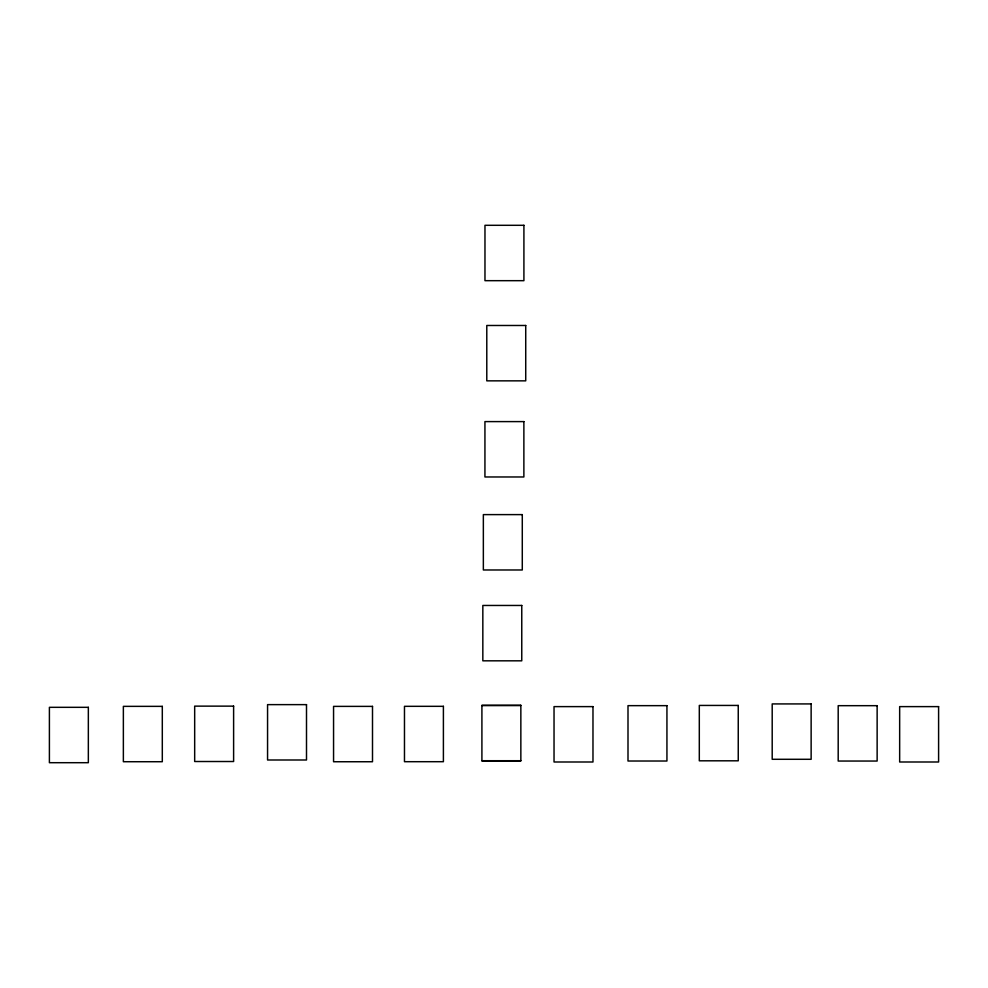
<?xml version="1.0" encoding="UTF-8"?>
<svg xmlns="http://www.w3.org/2000/svg" width="988" height="988" viewBox="0 0 988 988"><rect width="100%" height="100%" fill="white"/><g stroke="black" fill="none" stroke-linecap="round" stroke-linejoin="round"><path stroke-width="1.48" d="M481.909 705.518L520.849 705.494M481.909 760.711L520.849 760.711M523.912 225.301L484.972 225.301L484.972 280.678L523.912 280.678L523.912 225.301M525.727 325.484L486.788 325.484L486.788 380.849L525.727 380.849L525.727 325.484M523.875 421.604L484.935 421.604L484.935 476.969L523.875 476.969L523.875 421.604M522.282 514.612L483.354 514.612L483.354 569.977L522.282 569.977L522.282 514.612M521.763 605.459L482.836 605.459L482.836 660.824L521.763 660.824L521.763 605.459M811.136 703.925L772.196 703.925L772.196 759.29L811.136 759.29L811.136 703.925M306.502 704.629L267.563 704.629L267.563 759.994L306.502 759.994L306.502 704.629M520.849 705.346L481.909 705.346L481.909 760.884L520.849 760.859L520.849 705.346M738.246 705.432L699.306 705.432L699.306 760.809L738.246 760.809L738.246 705.432M666.937 705.654L627.998 705.654L627.998 761.019L666.937 761.019L666.937 705.654M877.134 705.679L838.195 705.679L838.195 761.044L877.134 761.044L877.134 705.679M233.613 706.136L194.673 706.136L194.673 761.513L233.613 761.513L233.613 706.136M162.304 706.358L123.364 706.358L123.364 761.723L162.304 761.723L162.304 706.358M372.501 706.383L333.561 706.383L333.561 761.748L372.501 761.748L372.501 706.383M443.402 706.321L404.475 706.321L404.475 761.699L443.402 761.699L443.402 706.321M592.973 706.618L554.033 706.618L554.033 761.995L592.973 761.995L592.973 706.618M938.6 706.618L899.66 706.618L899.66 761.995L938.6 761.995L938.6 706.618M88.34 707.322L49.4 707.322L49.4 762.699L88.34 762.699L88.34 707.322"/></g></svg>
